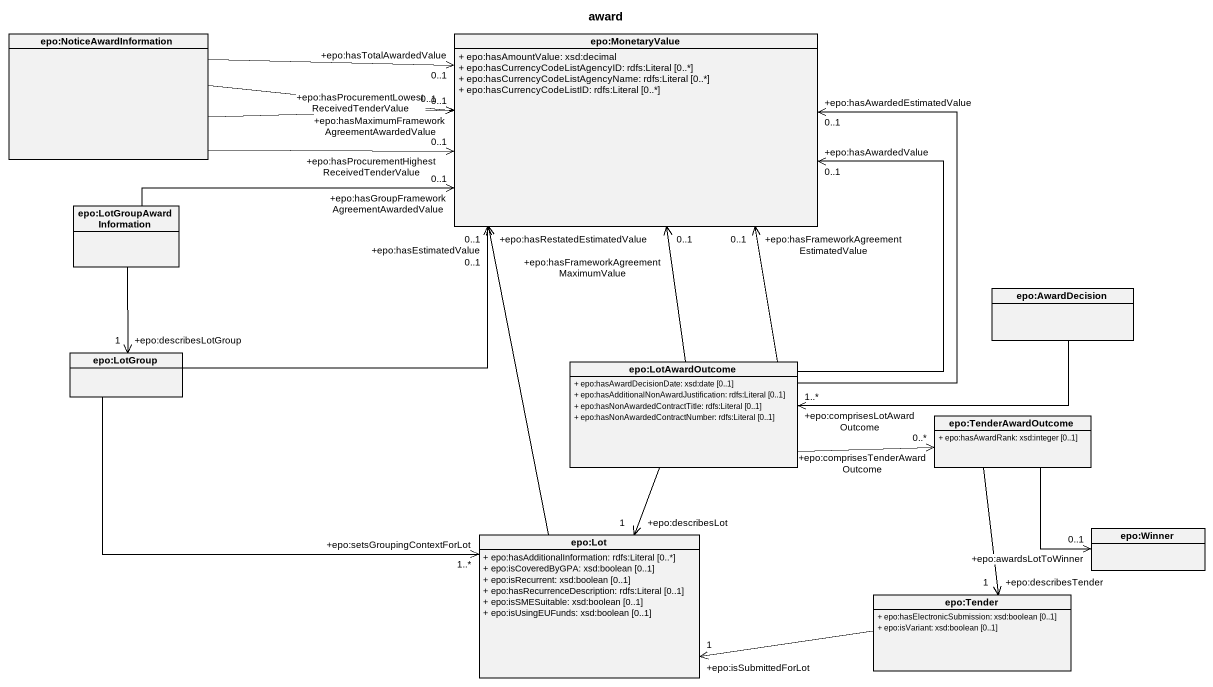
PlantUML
@startuml
title award
hide circle
hide empty members
skinparam classAttributeIconSize 0
class "epo:NoticeAwardInformation" as epo_NoticeAwardInformation
class "epo:MonetaryValue" as epo_MonetaryValue {
  + epo:hasAmountValue: xsd:decimal
  + epo:hasCurrencyCodeListAgencyID: rdfs:Literal [0..*]
  + epo:hasCurrencyCodeListAgencyName: rdfs:Literal [0..*]
  + epo:hasCurrencyCodeListID: rdfs:Literal [0..*]
}
class "epo:LotGroupAwardInformation" as epo_LotGroupAwardInformation
class "epo:AwardDecision" as epo_AwardDecision
class "epo:LotGroup" as epo_LotGroup
class "epo:LotAwardOutcome" as epo_LotAwardOutcome {
  + epo:hasAwardDecisionDate: xsd:date [0..1]
  + epo:hasAdditionalNonAwardJustification: rdfs:Literal [0..1]
  + epo:hasNonAwardedContractTitle: rdfs:Literal [0..1]
  + epo:hasNonAwardedContractNumber: rdfs:Literal [0..1]
}
class "epo:TenderAwardOutcome" as epo_TenderAwardOutcome {
  + epo:hasAwardRank: xsd:integer [0..1]
}
class "epo:Lot" as epo_Lot {
  + epo:hasAdditionalInformation: rdfs:Literal [0..*]
  + epo:isCoveredByGPA: xsd:boolean [0..1]
  + epo:isRecurrent: xsd:boolean [0..1]
  + epo:hasRecurrenceDescription: rdfs:Literal [0..1]
  + epo:isSMESuitable: xsd:boolean [0..1]
  + epo:isUsingEUFunds: xsd:boolean [0..1]
}
class "epo:Winner" as epo_Winner
class "epo:Tender" as epo_Tender {
  + epo:hasElectronicSubmission: xsd:boolean [0..1]
  + epo:isVariant: xsd:boolean [0..1]
}
epo_NoticeAwardInformation -right-> "+epo:hasMaximumFrameworkAgreementAwardedValue\n0..1" epo_MonetaryValue
epo_NoticeAwardInformation -right-> "+epo:hasProcurementHighestReceivedTenderValue\n0..1" epo_MonetaryValue
epo_NoticeAwardInformation -right-> "+epo:hasProcurementLowestReceivedTenderValue\n0..1" epo_MonetaryValue
epo_NoticeAwardInformation -right-> "+epo:hasTotalAwardedValue\n0..1" epo_MonetaryValue
epo_LotGroupAwardInformation -right-> "+epo:hasGroupFrameworkAgreementAwardedValue\n0..1" epo_MonetaryValue
epo_LotGroupAwardInformation --> "+epo:describesLotGroup\n1" epo_LotGroup
epo_AwardDecision -left-> "+epo:comprisesLotAwardOutcome\n1..*" epo_LotAwardOutcome
epo_LotGroup -right-> "+epo:hasEstimatedValue\n0..1" epo_MonetaryValue
epo_LotGroup -right-> "+epo:setsGroupingContextForLot\n1..*" epo_Lot
epo_LotAwardOutcome -up-> "+epo:hasAwardedEstimatedValue\n0..1" epo_MonetaryValue
epo_LotAwardOutcome -up-> "+epo:hasAwardedValue\n0..1" epo_MonetaryValue
epo_LotAwardOutcome -up-> "+epo:hasFrameworkAgreementMaximumValue\n0..1" epo_MonetaryValue
epo_LotAwardOutcome -up-> "+epo:hasFrameworkAgreementEstimatedValue\n0..1" epo_MonetaryValue
epo_LotAwardOutcome -right-> "+epo:comprisesTenderAwardOutcome\n0..*" epo_TenderAwardOutcome
epo_LotAwardOutcome --> "+epo:describesLot\n1" epo_Lot
epo_TenderAwardOutcome --> "+epo:awardsLotToWinner\n0..1" epo_Winner
epo_TenderAwardOutcome --> "+epo:describesTender\n1" epo_Tender
epo_Lot -up-> "+epo:hasRestatedEstimatedValue\n0..1" epo_MonetaryValue
epo_Tender -left-> "+epo:isSubmittedForLot\n1" epo_Lot
@enduml
